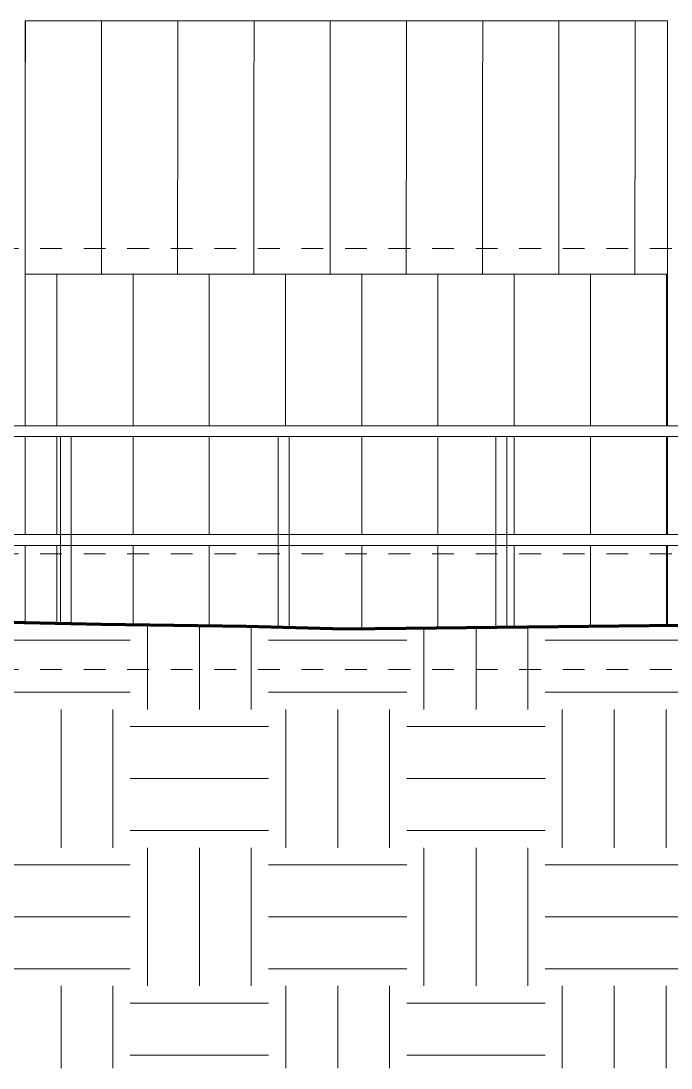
# Model space of a CAD drawing. Header units: metres. Extents: x 3 to 183, y -124 to 10.
# Drawn here: x 66.54 to 69.525, y -2.361 to 2.447 of the extents above; entities that cross this region are included whole.
import ezdxf

# ---------------------------------------------------------------- set-up
doc = ezdxf.new("R2010")
doc.units = ezdxf.units.M
doc.linetypes.add('Centre', pattern=[0.03175, 0.00635, -0.00475, 0.0159, -0.00475])
for name, color, linetype, lineweight in [('A-FLOR-HRAL', 7, 'Continuous', 9), ('A-FLOR-LEVL', 7, 'Continuous', 9), ('A-ROOF', 7, 'Continuous', 9), ('A-ROOF-PATT', 7, 'Continuous', 9), ('A-WALL-PATT', 7, 'Continuous', 9), ('C-TOPO', 7, 'Continuous', 9), ('I-WALL', 7, 'Continuous', 9)]:
    doc.layers.add(name, color=color, linetype=linetype, lineweight=lineweight)
pattern_1 = [(90, (69.50423, 0), (-0.35, 2e-17), [])]

# ---------------------------------------------------------------- blocks, each defined once
blk = doc.blocks.new('YADRAN_LASQUEMAS_ARQ_MO_000_SITIO_rvt-2-Elevación 01')
at = {"layer": 'C-TOPO', "true_color": 0xaaaaaa}
h = blk.add_hatch(dxfattribs=at)
h.set_pattern_fill('FP_14', color=253, style=0, pattern_type=2)
h.set_pattern_definition([(0, (-92.979, 0), (0.635, 0.635), [0.635, -0.635]), (0, (-92.979, 0.2381), (0.635, 0.635), [0.635, -0.635]), (0, (-92.979, 0.47625), (0.635, 0.635), [0.635, -0.635]), (90, (-92.9, 0.5556), (-0.635, 0.635), [0.635, -0.635]), (90, (-92.661, 0.5556), (-0.635, 0.635), [0.635, -0.635]), (90, (-92.423, 0.5556), (-0.635, 0.635), [0.635, -0.635])])
h.paths.add_polyline_path([(-119.0433, -2.3606), (-96.0812, -2.3606), (-96.0812, 0.087), (-96.2622, 0.087), (-98.6359, -0.1534), (-99.2222, -0.1945), (-100.0958, -0.2552), (-101.3901, -0.2966), (-103.1512, -0.3324), (-103.2774, -0.3389), (-103.3601, -0.3406), (-103.8678, -0.3259), (-105.732, -0.3456), (-106.1847, -0.3332), (-106.9648, -0.3214), (-107.4208, -0.3116), (-111.3007, -0.3573), (-111.7652, -0.3569), (-112.0883, -0.3632), (-113.647, -0.413), (-113.9332, -0.4163), (-114.8635, -0.4301), (-117.4948, -0.5303), (-118.7588, -0.5724), (-119.0433, -0.5832), (-119.0433, -2.3506)])
at = {"layer": 'C-TOPO', "color": 253, "lineweight": 70, "true_color": 0xaaaaaa}
for p, q in [((-106.8492, -0.3239), (-107.4208, -0.3116)), ((-106.1847, -0.3332), (-106.8492, -0.3239)), ((-105.732, -0.3456), (-106.1847, -0.3332)), ((-104.1942, -0.3293), (-105.732, -0.3456))]:
    blk.add_line(p, q, dxfattribs=at)
at = {"layer": 'C-TOPO', "color": 253, "true_color": 0xaaaaaa}
for p, q in [((-107.4208, -0.3116), (-106.8492, -0.3239)), ((-106.8492, -0.3239), (-106.1847, -0.3332)), ((-106.1847, -0.3332), (-105.732, -0.3456)), ((-104.1942, -0.3293), (-105.732, -0.3456))]:
    blk.add_line(p, q, dxfattribs=at)
blk = doc.blocks.new('Railing - 2_-V188-Elevación 01')
at = {"layer": 'A-FLOR-HRAL'}
for p, q in [((-107.0384, 0.5385), (-107.0384, -0.3198)), ((-107.0384, 0.5385), (-107.0134, 0.5385)), ((-107.0134, 0.5385), (-106.9884, 0.5385)), ((-106.9884, -0.3209), (-106.9884, 0.5385))]:
    blk.add_line(p, q, dxfattribs=at)
blk = doc.blocks.new('Railing - 2_-V189-Elevación 01')
at = {"layer": 'A-FLOR-HRAL'}
for p, q in [((-106.0384, 0.5385), (-106.0384, -0.3372)), ((-106.0384, 0.5385), (-106.0134, 0.5385)), ((-106.0134, 0.5385), (-105.9884, 0.5385)), ((-105.9884, -0.3386), (-105.9884, 0.5385))]:
    blk.add_line(p, q, dxfattribs=at)
blk = doc.blocks.new('Railing - 2_-V190-Elevación 01')
at = {"layer": 'A-FLOR-HRAL'}
for p, q in [((-105.0384, 0.5385), (-105.0384, -0.3383)), ((-105.0384, 0.5385), (-105.0134, 0.5385)), ((-105.0134, 0.5385), (-104.9884, 0.5385)), ((-104.9884, -0.3377), (-104.9884, 0.5385))]:
    blk.add_line(p, q, dxfattribs=at)
blk = doc.blocks.new('Railing - Railing-2142871-Elevación 01')
at = {"layer": 'A-FLOR-HRAL'}
for p, q in [((-101.7866, 0.5885), (-112.3847, 0.5885)), ((-112.3847, 0.5385), (-101.7866, 0.5385)), ((-101.7866, 0.0885), (-112.3847, 0.0885)), ((-112.3847, 0.0385), (-101.7866, 0.0385))]:
    blk.add_line(p, q, dxfattribs=at)
for name in ['Railing - 2_-V188-Elevación 01', 'Railing - 2_-V189-Elevación 01', 'Railing - 2_-V190-Elevación 01']:
    blk.add_blockref(name, (0, 0))
blk = doc.blocks.new('FP_225-Elevación 01')
at = {"layer": 'A-ROOF-PATT', "color": 116, "true_color": 0x008040}
for p, q in [((-106.8495, 2.0411), (-106.8495, 2.0663)), ((-106.8495, 2.0091), (-106.8495, 2.0411)), ((-106.4995, 2.0411), (-106.4995, 2.0663)), ((-106.4995, 2.0091), (-106.4995, 2.0411)), ((-106.1495, 2.0411), (-106.1495, 2.0663)), ((-106.1495, 2.0091), (-106.1495, 2.0411)), ((-105.7995, 2.0411), (-105.7995, 2.0663)), ((-105.7995, 2.0091), (-105.7995, 2.0411)), ((-105.4495, 2.0411), (-105.4495, 2.0663)), ((-105.4495, 2.0091), (-105.4495, 2.0411)), ((-105.0995, 2.0411), (-105.0995, 2.0663)), ((-105.0995, 2.0091), (-105.0995, 2.0411)), ((-104.7495, 2.0411), (-104.7495, 2.0663)), ((-104.7495, 2.0091), (-104.7495, 2.0411)), ((-104.3995, 2.0411), (-104.3995, 2.0663)), ((-104.3995, 2.0091), (-104.3995, 2.0411)), ((-106.8495, 1.9708), (-106.8495, 2.0091)), ((-106.4995, 1.9708), (-106.4995, 2.0091)), ((-106.1495, 1.9708), (-106.1495, 2.0091)), ((-105.7995, 1.9708), (-105.7995, 2.0091)), ((-105.4495, 1.9708), (-105.4495, 2.0091)), ((-105.0995, 1.9708), (-105.0995, 2.0091)), ((-104.7495, 1.9708), (-104.7495, 2.0091)), ((-104.3995, 1.9708), (-104.3995, 2.0091)), ((-106.8495, 1.9272), (-106.8495, 1.9708)), ((-106.8495, 1.8791), (-106.8495, 1.9272)), ((-106.4995, 1.9272), (-106.4995, 1.9708)), ((-106.4995, 1.8791), (-106.4995, 1.9272)), ((-106.1495, 1.9272), (-106.1495, 1.9708)), ((-106.1495, 1.8791), (-106.1495, 1.9272)), ((-105.7995, 1.9272), (-105.7995, 1.9708)), ((-105.7995, 1.8791), (-105.7995, 1.9272)), ((-105.4495, 1.9272), (-105.4495, 1.9708)), ((-105.4495, 1.8791), (-105.4495, 1.9272)), ((-105.0995, 1.9272), (-105.0995, 1.9708)), ((-105.0995, 1.8791), (-105.0995, 1.9272)), ((-104.7495, 1.9272), (-104.7495, 1.9708)), ((-104.7495, 1.8791), (-104.7495, 1.9272)), ((-104.3995, 1.9272), (-104.3995, 1.9708)), ((-104.3995, 1.8791), (-104.3995, 1.9272)), ((-106.8495, 1.8277), (-106.8495, 1.8791)), ((-106.4995, 1.8277), (-106.4995, 1.8791)), ((-106.1495, 1.8277), (-106.1495, 1.8791)), ((-105.7995, 1.8277), (-105.7995, 1.8791)), ((-105.4495, 1.8277), (-105.4495, 1.8791)), ((-105.0995, 1.8277), (-105.0995, 1.8791)), ((-104.7495, 1.8277), (-104.7495, 1.8791)), ((-104.3995, 1.8277), (-104.3995, 1.8791)), ((-106.8495, 1.7739), (-106.8495, 1.8277)), ((-106.4995, 1.7739), (-106.4995, 1.8277)), ((-106.1495, 1.7739), (-106.1495, 1.8277)), ((-105.7995, 1.7739), (-105.7995, 1.8277)), ((-105.4495, 1.7739), (-105.4495, 1.8277)), ((-105.0995, 1.7739), (-105.0995, 1.8277)), ((-104.7495, 1.7739), (-104.7495, 1.8277)), ((-104.3995, 1.7739), (-104.3995, 1.8277)), ((-106.8495, 1.7189), (-106.8495, 1.7739)), ((-106.4995, 1.7189), (-106.4995, 1.7739)), ((-106.1495, 1.7189), (-106.1495, 1.7739)), ((-105.7995, 1.7189), (-105.7995, 1.7739)), ((-105.4495, 1.7189), (-105.4495, 1.7739)), ((-105.0995, 1.7189), (-105.0995, 1.7739)), ((-104.7495, 1.7189), (-104.7495, 1.7739)), ((-104.3995, 1.7189), (-104.3995, 1.7739))]:
    blk.add_line(p, q, dxfattribs=at)

msp = doc.modelspace()

# ---------------------------------------------------------------- hatches: boundary and pattern name
at = {"layer": 'A-ROOF-PATT', "true_color": 0x008040}
h = msp.add_hatch(dxfattribs=at)
h.set_pattern_fill('FP_16', color=116, style=0, pattern_type=2)
h.set_pattern_definition([(89.989, (66.55323, -32.046), (-0.35, 7.2e-06), [])])
h.paths.add_polyline_path([(69.509, 2.0652), (69.509, 2.0652), (69.509, 2.4465), (66.5598, 2.4465), (66.5598, 2.0652), (67.1041, 2.0652)])
h = msp.add_hatch(dxfattribs=at)
h.set_pattern_fill('FP_18', color=116, style=0, pattern_type=2)
h.set_pattern_definition([(90.008, (66.55423, 42.782), (-0.35, 1e-06), [])])
h.paths.add_polyline_path([(69.509, 1.8346), (69.509, 1.8346), (69.509, 1.8423)])
h = msp.add_hatch(dxfattribs=at)
h.set_pattern_fill('FP_17', color=116, style=0, pattern_type=2)
h.set_pattern_definition([(90, (66.55923, 0), (-0.35, 2e-17), [])])
h.paths.add_polyline_path([(68.3429, 1.2835), (69.509, 1.2835), (69.509, 1.7189), (66.5597, 1.7189), (66.5597, 1.2835), (67.7235, 1.2835)])
at = {"layer": 'A-WALL-PATT', "true_color": 0x008040}
h = msp.add_hatch(dxfattribs=at)
h.set_pattern_fill('FP_15', color=116, style=0, pattern_type=2)
h.set_pattern_definition(pattern_1)
h.paths.add_polyline_path([(68.0272, -0.3456), (68.7208, -0.3383), (68.7208, 0.0385), (67.7708, 0.0385), (67.7708, -0.3386), (67.9667, -0.344)])
h.paths.add_polyline_path([(68.7708, -0.3377), (69.499, -0.3293), (69.499, 0.0385), (68.7708, 0.0385), (68.7708, -0.3293)])
h.paths.add_polyline_path([(67.7208, -0.3372), (67.7208, 0.0385), (66.7708, 0.0385), (66.7708, -0.3209), (66.91, -0.3239), (67.5745, -0.3332)])
h.paths.add_polyline_path([(66.7208, -0.3198), (66.7208, 0.0385), (66.5697, 0.0385), (66.5697, -0.3166)])
h.paths.add_polyline_path([(68.6526, 0.0885), (68.7208, 0.0885), (68.7208, 0.5385), (67.7708, 0.5385), (67.7708, 0.0885), (68.3429, 0.0885)])
h.paths.add_polyline_path([(67.1041, 0.0885), (67.7208, 0.0885), (67.7208, 0.5385), (66.7708, 0.5385), (66.7708, 0.0885), (66.7944, 0.0885)])
h.paths.add_polyline_path([(68.7708, 0.0885), (69.499, 0.0885), (69.499, 0.5385), (68.7708, 0.5385), (68.7708, 0.246)])
h.paths.add_polyline_path([(66.5697, 0.0885), (66.7208, 0.0885), (66.7208, 0.5385), (66.5697, 0.5385), (66.5697, 0.246)])
h.paths.add_polyline_path([(66.7944, 0.5885), (69.499, 0.5885), (69.499, 1.2835), (66.5697, 1.2835), (66.5697, 0.5885)])
h = msp.add_hatch(dxfattribs=at)
h.set_pattern_fill('FP_15', color=116, style=0, pattern_type=2)
h.set_pattern_definition(pattern_1)
h.paths.add_polyline_path([(69.499, -0.33), (69.509, -0.3293), (69.509, 0.0385), (69.499, 0.0385), (69.499, -0.3293)])
h.paths.add_polyline_path([(69.509, 0.0885), (69.509, 0.5385), (69.499, 0.5385), (69.499, 0.0885)])
h.paths.add_polyline_path([(69.499, 0.5885), (69.509, 0.5885), (69.509, 1.2835), (69.499, 1.2835), (69.499, 0.8976)])

# ---------------------------------------------------------------- linework, layer by layer
at = {"layer": 'A-FLOR-LEVL', "color": 253, "linetype": 'Centre', "true_color": 0xaaaaaa}
for p, q in [((54.4283, 1.4024), (96.9164, 1.4024)), ((54.4283, 0), (96.9164, 0)), ((54.4283, -0.5305), (95.6464, -0.5305))]:
    msp.add_line(p, q, dxfattribs=at)
at = {"layer": 'A-ROOF'}
for p, q in [((66.5597, 2.0652), (66.5598, 2.4465)), ((66.5598, 2.4465), (69.509, 2.4465)), ((69.5091, 2.2792), (69.509, 2.4465)), ((69.509, 2.4465), (69.509, 2.0652)), ((66.5597, 1.2835), (66.5597, 1.7189)), ((69.509, 1.7189), (69.509, 1.2835))]:
    msp.add_line(p, q, dxfattribs=at)
for centre, major_axis, start_param, end_param in [((66.5597, 1.7189), (0, 0.3762), 0.401426, 1.570796), ((69.509, 1.7189), (0, 0.3762), 0.401426, 1.570796), ((69.5091, 1.7163), (0, 0.1367), 4.712389, 5.759587)]:
    msp.add_ellipse(centre, major_axis=major_axis, ratio=0.000078, start_param=start_param, end_param=end_param, dxfattribs=at)
at = {"layer": 'I-WALL'}
for p, q in [((69.5091, 1.8346), (69.509, 2.2792)), ((69.5091, 1.2986), (69.5091, 1.7163)), ((69.5091, 0.5885), (69.5091, 1.2986)), ((69.5091, 1.2986), (69.5091, 1.2986)), ((66.5597, 0.5885), (66.5597, 1.2835)), ((69.509, 1.2835), (66.5597, 1.2835)), ((69.509, 1.2835), (69.509, 0.5885)), ((66.5597, 0.0885), (66.5597, 0.5385)), ((69.509, 0.5385), (69.509, 0.0885)), ((69.5091, 0.0885), (69.5091, 0.5385)), ((66.5597, -0.3163), (66.5597, 0.0385)), ((69.509, 0.0385), (69.509, -0.3299)), ((69.5091, -0.3299), (69.5091, 0.0385))]:
    msp.add_line(p, q, dxfattribs=at)
msp.add_ellipse((69.5091, 1.7163), major_axis=(0, 0.1367), ratio=0.000078, start_param=4.712389, end_param=5.759587, dxfattribs=at)

# ---------------------------------------------------------------- block references
at = {"lineweight": 5}
msp.add_blockref('YADRAN_LASQUEMAS_ARQ_MO_000_SITIO_rvt-2-Elevación 01', (173.7592, 0), dxfattribs=at)
at = {"layer": 'A-FLOR-HRAL'}
msp.add_blockref('Railing - Railing-2142871-Elevación 01', (173.7592, 0), dxfattribs=at)
at = {"layer": 'A-ROOF'}
msp.add_blockref('FP_225-Elevación 01', (173.7592, 0), dxfattribs=at)

doc.saveas('drawing.dxf')
